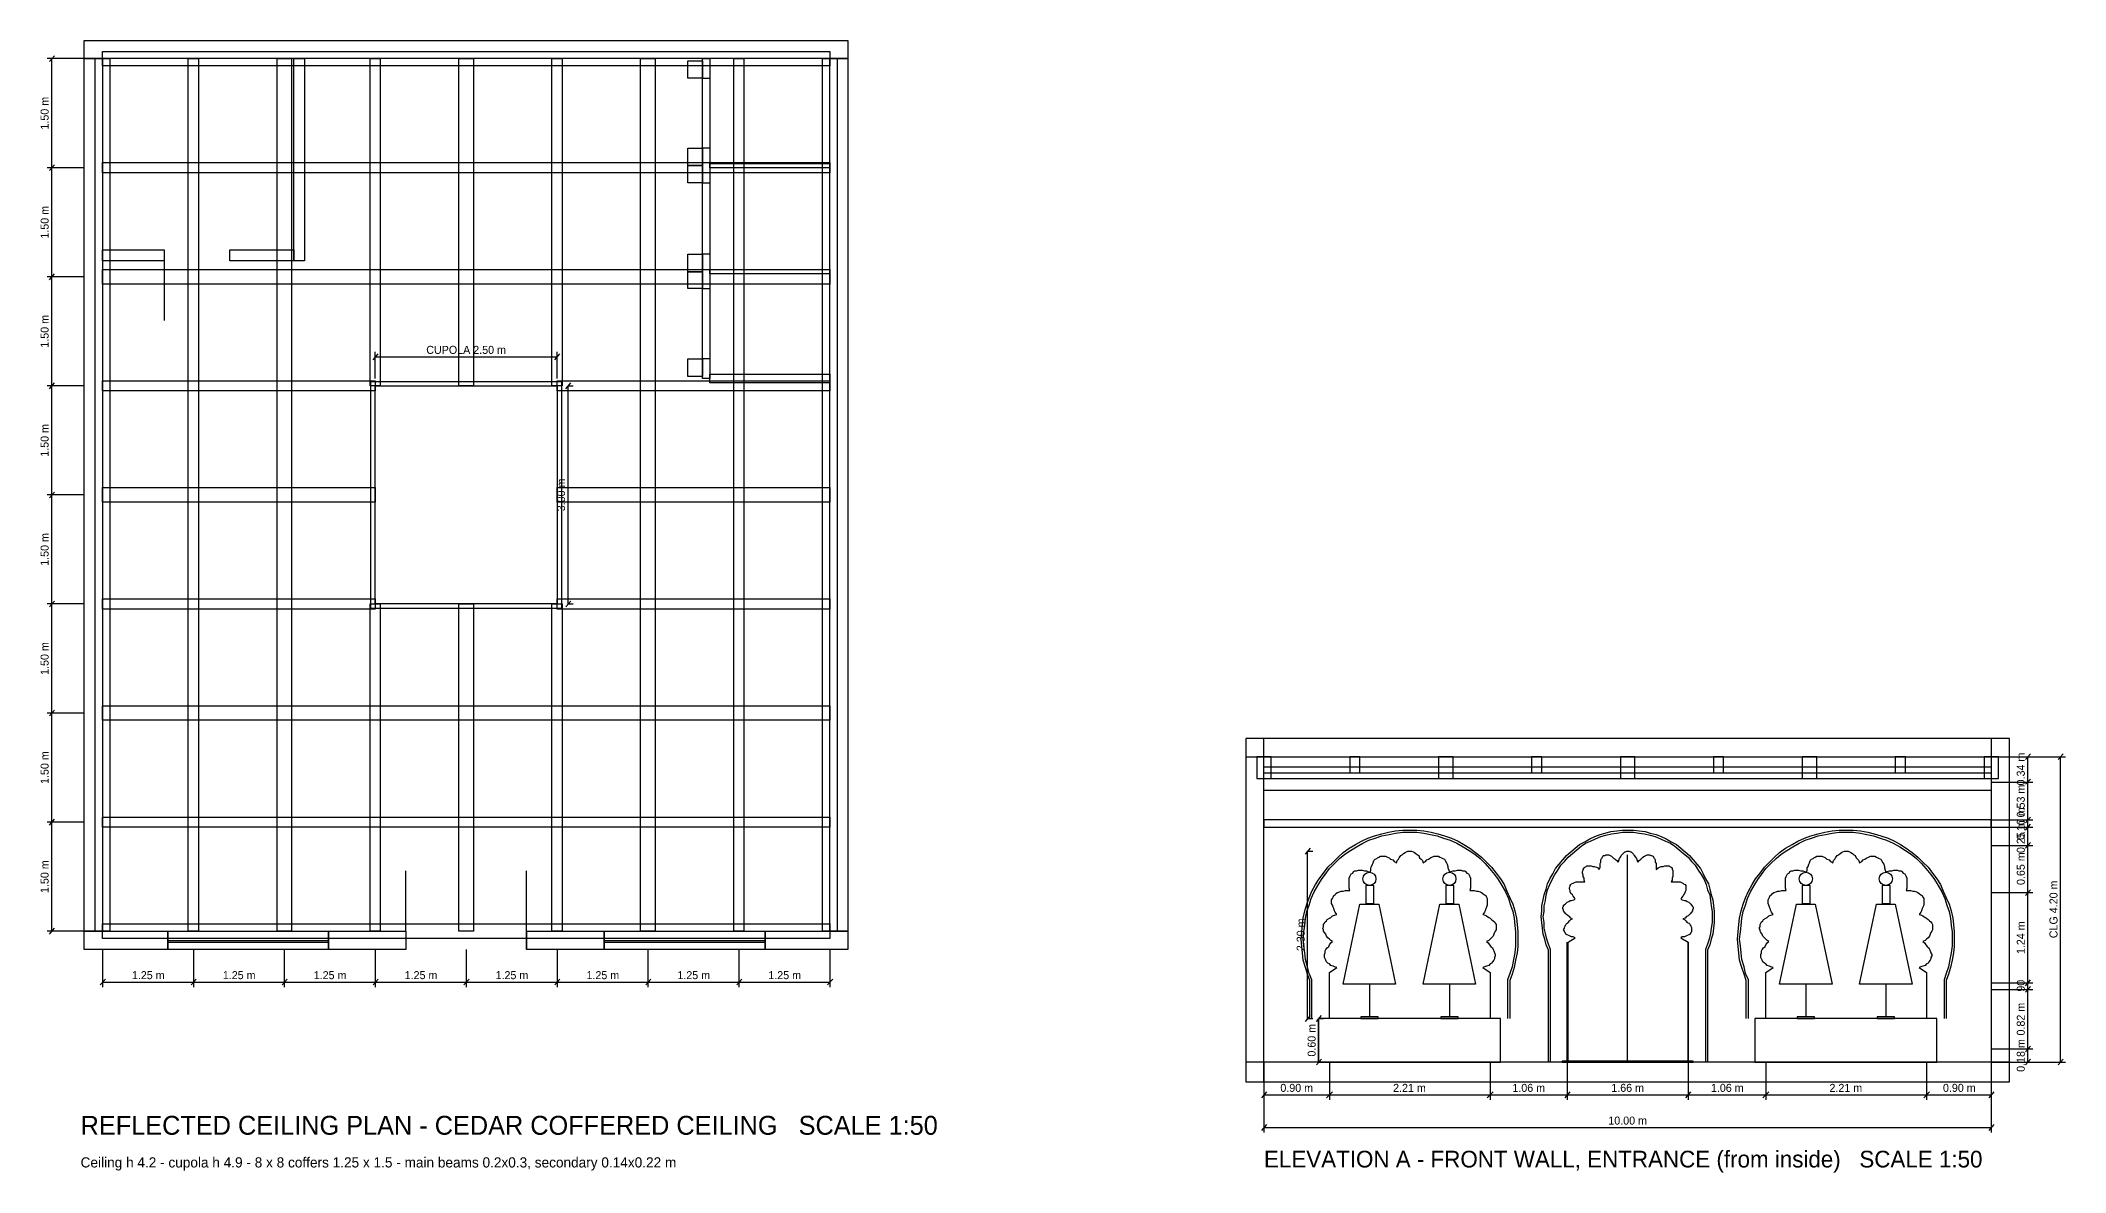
# Model space of a CAD drawing. Header units: metres. Extents: x 1 to 105, y 0 to 17.
# Drawn here: x 18.04 to 45.88, y -0.07 to 15.5 of the extents above; entities that cross this region are included whole.
import ezdxf
from ezdxf.enums import TextEntityAlignment as Align

# ---------------------------------------------------------------- set-up
doc = ezdxf.new("R2010")
doc.units = ezdxf.units.M
for name, color, linetype in [('A-DIM', 3, 'CONTINUOUS'), ('A-GLAZ', 4, 'CONTINUOUS'), ('A-TITLE', 7, 'CONTINUOUS'), ('A-WALL', 7, 'CONTINUOUS'), ('A-WALL-CUT', 7, 'CONTINUOUS'), ('I-CEIL', 30, 'CONTINUOUS'), ('I-FURN', 7, 'CONTINUOUS'), ('I-JOIN', 7, 'CONTINUOUS')]:
    doc.layers.add(name, color=color, linetype=linetype)

msp = doc.modelspace()

# ---------------------------------------------------------------- linework, layer by layer
at = {"layer": 'A-DIM'}
for p, q in [((18.64, 15.25), (18.13, 15.25)), ((18.16, 15.21), (18.23, 15.29)), ((18.19, 15.25), (18.19, 13.75)), ((18.64, 13.75), (18.13, 13.75)), ((18.64, 13.75), (18.13, 13.75)), ((18.16, 13.71), (18.23, 13.79)), ((18.16, 13.71), (18.23, 13.79)), ((18.19, 13.75), (18.19, 12.25)), ((18.16, 12.21), (18.23, 12.29)), ((18.16, 12.21), (18.23, 12.29)), ((18.64, 12.25), (18.13, 12.25)), ((18.64, 12.25), (18.13, 12.25)), ((18.19, 12.25), (18.19, 10.75)), ((22.61, 11.11), (22.68, 11.19)), ((22.64, 10.85), (22.64, 11.22)), ((22.64, 11.15), (25.14, 11.15)), ((25.11, 11.11), (25.18, 11.19)), ((25.14, 10.85), (25.14, 11.22)), ((18.64, 10.75), (18.13, 10.75)), ((18.64, 10.75), (18.13, 10.75)), ((18.16, 10.71), (18.23, 10.79)), ((18.16, 10.71), (18.23, 10.79)), ((18.19, 10.75), (18.19, 9.25)), ((25.26, 10.71), (25.33, 10.79)), ((25.29, 10.75), (25.36, 10.75)), ((25.29, 10.75), (25.29, 7.75)), ((18.64, 9.25), (18.13, 9.25)), ((18.64, 9.25), (18.13, 9.25)), ((18.16, 9.21), (18.23, 9.29)), ((18.16, 9.21), (18.23, 9.29)), ((18.19, 9.25), (18.19, 7.75)), ((18.64, 7.75), (18.13, 7.75)), ((18.64, 7.75), (18.13, 7.75)), ((18.16, 7.71), (18.23, 7.79)), ((18.16, 7.71), (18.23, 7.79)), ((18.19, 7.75), (18.19, 6.25)), ((25.26, 7.71), (25.33, 7.79)), ((25.29, 7.75), (25.36, 7.75)), ((18.64, 6.25), (18.13, 6.25)), ((18.64, 6.25), (18.13, 6.25)), ((18.16, 6.21), (18.23, 6.29)), ((18.16, 6.21), (18.23, 6.29)), ((18.19, 6.25), (18.19, 4.75)), ((44.86, 5.65), (45.43, 5.65)), ((44.86, 5.65), (45.88, 5.65)), ((45.33, 5.61), (45.4, 5.69)), ((45.36, 5.3), (45.36, 5.65)), ((45.78, 5.61), (45.85, 5.69)), ((45.81, 1.45), (45.81, 5.65)), ((44.86, 5.3), (45.43, 5.3)), ((44.86, 5.3), (45.43, 5.3)), ((45.33, 5.27), (45.4, 5.34)), ((45.33, 5.27), (45.4, 5.34)), ((45.36, 4.78), (45.36, 5.3)), ((18.64, 4.75), (18.13, 4.75)), ((18.64, 4.75), (18.13, 4.75)), ((18.16, 4.71), (18.23, 4.79)), ((18.16, 4.71), (18.23, 4.79)), ((18.19, 4.75), (18.19, 3.25)), ((44.86, 4.78), (45.43, 4.78)), ((44.86, 4.78), (45.43, 4.78)), ((45.33, 4.74), (45.4, 4.82)), ((45.33, 4.74), (45.4, 4.82)), ((45.36, 4.68), (45.36, 4.78)), ((44.86, 4.68), (45.43, 4.68)), ((44.86, 4.68), (45.43, 4.68)), ((45.33, 4.64), (45.4, 4.72)), ((45.33, 4.64), (45.4, 4.72)), ((45.33, 4.39), (45.4, 4.47)), ((45.33, 4.39), (45.4, 4.47)), ((45.36, 4.43), (45.36, 4.68)), ((35.43, 4.31), (35.5, 4.39)), ((35.46, 4.35), (35.53, 4.35)), ((35.46, 2.05), (35.46, 4.35)), ((44.86, 4.43), (45.43, 4.43)), ((44.86, 4.43), (45.43, 4.43)), ((45.36, 3.78), (45.36, 4.43)), ((44.86, 3.78), (45.43, 3.78)), ((44.86, 3.78), (45.43, 3.78)), ((45.33, 3.74), (45.4, 3.82)), ((45.33, 3.74), (45.4, 3.82)), ((45.36, 2.54), (45.36, 3.78)), ((18.64, 3.25), (18.13, 3.25)), ((18.16, 3.21), (18.23, 3.29)), ((18.89, 3), (18.89, 2.48)), ((20.14, 3), (20.14, 2.48)), ((20.14, 3), (20.14, 2.48)), ((21.39, 3), (21.39, 2.48)), ((21.39, 3), (21.39, 2.48)), ((22.64, 3), (22.64, 2.48)), ((22.64, 3), (22.64, 2.48)), ((23.89, 3), (23.89, 2.48)), ((23.89, 3), (23.89, 2.48)), ((25.14, 3), (25.14, 2.48)), ((25.14, 3), (25.14, 2.48)), ((26.39, 3), (26.39, 2.48)), ((26.39, 3), (26.39, 2.48)), ((27.64, 3), (27.64, 2.48)), ((27.64, 3), (27.64, 2.48)), ((28.89, 3), (28.89, 2.48)), ((18.86, 2.51), (18.93, 2.59)), ((18.89, 2.55), (20.14, 2.55)), ((20.11, 2.51), (20.18, 2.59)), ((20.11, 2.51), (20.18, 2.59)), ((20.14, 2.55), (21.39, 2.55)), ((21.36, 2.51), (21.43, 2.59)), ((21.36, 2.51), (21.43, 2.59)), ((21.39, 2.55), (22.64, 2.55)), ((22.61, 2.51), (22.68, 2.59)), ((22.61, 2.51), (22.68, 2.59)), ((22.64, 2.55), (23.89, 2.55)), ((23.86, 2.51), (23.93, 2.59)), ((23.86, 2.51), (23.93, 2.59)), ((23.89, 2.55), (25.14, 2.55)), ((25.11, 2.51), (25.18, 2.59)), ((25.11, 2.51), (25.18, 2.59)), ((25.14, 2.55), (26.39, 2.55)), ((26.36, 2.51), (26.43, 2.59)), ((26.36, 2.51), (26.43, 2.59)), ((26.39, 2.55), (27.64, 2.55)), ((27.61, 2.51), (27.68, 2.59)), ((27.61, 2.51), (27.68, 2.59)), ((27.64, 2.55), (28.89, 2.55)), ((28.86, 2.51), (28.93, 2.59)), ((44.86, 2.54), (45.43, 2.54)), ((44.86, 2.54), (45.43, 2.54)), ((45.33, 2.5), (45.4, 2.58)), ((45.33, 2.5), (45.4, 2.58)), ((45.36, 2.45), (45.36, 2.54)), ((44.86, 2.45), (45.43, 2.45)), ((44.86, 2.45), (45.43, 2.45)), ((45.33, 2.41), (45.4, 2.49)), ((45.33, 2.41), (45.4, 2.49)), ((45.36, 1.63), (45.36, 2.45)), ((35.43, 2.01), (35.5, 2.09)), ((35.46, 2.05), (35.53, 2.05)), ((35.58, 2.01), (35.65, 2.09)), ((35.61, 2.05), (35.68, 2.05)), ((35.61, 1.45), (35.61, 2.05)), ((34.86, 1.45), (34.86, 0.48)), ((34.86, 1.45), (34.86, 0.93)), ((35.58, 1.41), (35.65, 1.49)), ((35.61, 1.45), (35.68, 1.45)), ((35.76, 1.45), (35.76, 0.93)), ((35.76, 1.45), (35.76, 0.93)), ((37.97, 1.45), (37.97, 0.93)), ((37.97, 1.45), (37.97, 0.93)), ((39.03, 1.45), (39.03, 0.93)), ((39.03, 1.45), (39.03, 0.93)), ((40.69, 1.45), (40.69, 0.93)), ((40.69, 1.45), (40.69, 0.93)), ((41.76, 1.45), (41.76, 0.93)), ((41.76, 1.45), (41.76, 0.93)), ((43.97, 1.45), (43.97, 0.93)), ((43.97, 1.45), (43.97, 0.93)), ((44.86, 1.63), (45.43, 1.63)), ((44.86, 1.63), (45.43, 1.63)), ((44.86, 1.45), (44.86, 0.48)), ((44.86, 1.45), (44.86, 0.93)), ((44.86, 1.45), (45.43, 1.45)), ((44.86, 1.45), (45.88, 1.45)), ((45.33, 1.59), (45.4, 1.67)), ((45.33, 1.59), (45.4, 1.67)), ((45.33, 1.41), (45.4, 1.49)), ((45.36, 1.45), (45.36, 1.63)), ((45.78, 1.41), (45.85, 1.49)), ((34.83, 0.96), (34.9, 1.04)), ((34.86, 1), (35.76, 1)), ((35.72, 0.96), (35.8, 1.04)), ((35.72, 0.96), (35.8, 1.04)), ((35.76, 1), (37.97, 1)), ((37.93, 0.96), (38.01, 1.04)), ((37.93, 0.96), (38.01, 1.04)), ((37.97, 1), (39.03, 1)), ((39, 0.96), (39.07, 1.04)), ((39, 0.96), (39.07, 1.04)), ((39.03, 1), (40.69, 1)), ((40.66, 0.96), (40.73, 1.04)), ((40.66, 0.96), (40.73, 1.04)), ((40.69, 1), (41.76, 1)), ((41.72, 0.96), (41.8, 1.04)), ((41.72, 0.96), (41.8, 1.04)), ((41.76, 1), (43.97, 1)), ((43.93, 0.96), (44.01, 1.04)), ((43.93, 0.96), (44.01, 1.04)), ((43.97, 1), (44.86, 1)), ((44.83, 0.96), (44.9, 1.04)), ((34.83, 0.51), (34.9, 0.59)), ((44.83, 0.51), (44.9, 0.59)), ((34.86, 0.55), (44.86, 0.55))]:
    msp.add_line(p, q, dxfattribs=at)
at = {"layer": 'A-GLAZ'}
for p, q in [((39.86, 1.45), (39.86, 4.3)), ((23.06, 3.25), (23.06, 4.08)), ((24.72, 3.25), (24.72, 4.08)), ((19.79, 3.12), (22, 3.12)), ((19.79, 3.1), (22, 3.1)), ((25.79, 3.12), (28, 3.12)), ((25.79, 3.1), (28, 3.1)), ((39.03, 1.45), (39.03, 3.1)), ((40.69, 1.45), (40.69, 3.1))]:
    msp.add_line(p, q, dxfattribs=at)
at = {"layer": 'A-WALL'}
for p, q in [((19.74, 12.55), (19.74, 11.65)), ((23.06, 3.25), (23.06, 3)), ((24.72, 3.25), (24.72, 3))]:
    msp.add_line(p, q, dxfattribs=at)
for points in [[(27.14, 14.98), (27.24, 14.98), (27.24, 14.02), (27.14, 14.02)], [(27.14, 13.54), (27.24, 13.54), (27.24, 12.56), (27.14, 12.56)], [(27.14, 12.09), (27.24, 12.09), (27.24, 11.12), (27.14, 11.12)], [(19.79, 3.25), (22, 3.25), (22, 3), (19.79, 3)], [(25.79, 3.25), (28, 3.25), (28, 3), (25.79, 3)]]:
    msp.add_lwpolyline(points, close=True, dxfattribs=at)
at = {"layer": 'A-WALL-CUT'}
for points in [[(18.64, 15.5), (29.14, 15.5), (29.14, 15.25), (18.64, 15.25)], [(18.64, 15.25), (18.89, 15.25), (18.89, 3.25), (18.64, 3.25)], [(21.52, 15.25), (21.67, 15.25), (21.67, 12.47), (21.52, 12.47)], [(27.14, 15.25), (27.24, 15.25), (27.24, 10.85), (27.14, 10.85)], [(28.89, 15.25), (29.14, 15.25), (29.14, 3.25), (28.89, 3.25)], [(18.89, 12.62), (19.74, 12.62), (19.74, 12.47), (18.89, 12.47)], [(20.64, 12.62), (21.52, 12.62), (21.52, 12.47), (20.64, 12.47)], [(27.24, 10.91), (28.89, 10.91), (28.89, 10.79), (27.24, 10.79)], [(34.61, 5.65), (45.11, 5.65), (45.11, 5.9), (34.61, 5.9)], [(34.61, 1.18), (34.86, 1.18), (34.86, 5.9), (34.61, 5.9)], [(44.86, 1.18), (45.11, 1.18), (45.11, 5.9), (44.86, 5.9)], [(18.64, 3.25), (19.79, 3.25), (19.79, 3), (18.64, 3)], [(22, 3.25), (23.06, 3.25), (23.06, 3), (22, 3)], [(24.72, 3.25), (25.79, 3.25), (25.79, 3), (24.72, 3)], [(28, 3.25), (29.14, 3.25), (29.14, 3), (28, 3)], [(34.61, 1.18), (45.11, 1.18), (45.11, 1.45), (34.61, 1.45)]]:
    msp.add_lwpolyline(points, close=True, dxfattribs=at)
at = {"layer": 'I-CEIL'}
for p, q in [((34.86, 5.43), (44.86, 5.43)), ((34.86, 5.35), (44.86, 5.35))]:
    msp.add_line(p, q, dxfattribs=at)
for points in [[(18.89, 15.35), (28.89, 15.35), (28.89, 15.15), (18.89, 15.15)], [(18.79, 15.25), (18.99, 15.25), (18.99, 3.25), (18.79, 3.25)], [(20.07, 15.25), (20.21, 15.25), (20.21, 3.25), (20.07, 3.25)], [(21.29, 15.25), (21.49, 15.25), (21.49, 3.25), (21.29, 3.25)], [(22.57, 15.25), (22.71, 15.25), (22.71, 10.75), (22.57, 10.75)], [(23.79, 15.25), (23.99, 15.25), (23.99, 10.75), (23.79, 10.75)], [(25.07, 15.25), (25.21, 15.25), (25.21, 10.75), (25.07, 10.75)], [(26.29, 15.25), (26.49, 15.25), (26.49, 3.25), (26.29, 3.25)], [(27.57, 15.25), (27.71, 15.25), (27.71, 3.25), (27.57, 3.25)], [(28.79, 15.25), (28.99, 15.25), (28.99, 3.25), (28.79, 3.25)], [(18.89, 13.82), (28.89, 13.82), (28.89, 13.68), (18.89, 13.68)], [(18.89, 12.35), (28.89, 12.35), (28.89, 12.15), (18.89, 12.15)], [(18.89, 10.82), (22.64, 10.82), (22.64, 10.68), (18.89, 10.68)], [(22.58, 10.81), (25.2, 10.81), (25.2, 7.69), (22.58, 7.69)], [(22.64, 10.75), (25.14, 10.75), (25.14, 7.75), (22.64, 7.75)], [(25.14, 10.82), (28.89, 10.82), (28.89, 10.68), (25.14, 10.68)], [(18.89, 9.35), (22.64, 9.35), (22.64, 9.15), (18.89, 9.15)], [(25.14, 9.35), (28.89, 9.35), (28.89, 9.15), (25.14, 9.15)], [(18.89, 7.82), (22.64, 7.82), (22.64, 7.68), (18.89, 7.68)], [(25.14, 7.82), (28.89, 7.82), (28.89, 7.68), (25.14, 7.68)], [(22.57, 7.75), (22.71, 7.75), (22.71, 3.25), (22.57, 3.25)], [(23.79, 7.75), (23.99, 7.75), (23.99, 3.25), (23.79, 3.25)], [(25.07, 7.75), (25.21, 7.75), (25.21, 3.25), (25.07, 3.25)], [(18.89, 6.35), (28.89, 6.35), (28.89, 6.15), (18.89, 6.15)], [(34.76, 5.35), (34.96, 5.35), (34.96, 5.65), (34.76, 5.65)], [(36.04, 5.43), (36.18, 5.43), (36.18, 5.65), (36.04, 5.65)], [(37.26, 5.35), (37.46, 5.35), (37.46, 5.65), (37.26, 5.65)], [(38.54, 5.43), (38.68, 5.43), (38.68, 5.65), (38.54, 5.65)], [(39.76, 5.35), (39.96, 5.35), (39.96, 5.65), (39.76, 5.65)], [(41.04, 5.43), (41.18, 5.43), (41.18, 5.65), (41.04, 5.65)], [(42.26, 5.35), (42.46, 5.35), (42.46, 5.65), (42.26, 5.65)], [(43.54, 5.43), (43.68, 5.43), (43.68, 5.65), (43.54, 5.65)], [(44.76, 5.35), (44.96, 5.35), (44.96, 5.65), (44.76, 5.65)], [(18.89, 4.82), (28.89, 4.82), (28.89, 4.68), (18.89, 4.68)], [(18.89, 3.35), (28.89, 3.35), (28.89, 3.15), (18.89, 3.15)]]:
    msp.add_lwpolyline(points, close=True, dxfattribs=at)
at = {"layer": 'I-FURN'}
for p, q in [((36.31, 2.52), (36.31, 2.07)), ((37.41, 2.52), (37.41, 2.07)), ((42.31, 2.52), (42.31, 2.07)), ((43.41, 2.52), (43.41, 2.07))]:
    msp.add_line(p, q, dxfattribs=at)
for points in [[(36.18, 3.62), (36.44, 3.62), (36.67, 2.52), (35.95, 2.52)], [(36.26, 3.63), (36.37, 3.63), (36.37, 3.88), (36.26, 3.88)], [(37.28, 3.62), (37.54, 3.62), (37.77, 2.52), (37.05, 2.52)], [(37.36, 3.63), (37.47, 3.63), (37.47, 3.88), (37.36, 3.88)], [(42.18, 3.62), (42.44, 3.62), (42.67, 2.52), (41.95, 2.52)], [(42.26, 3.63), (42.37, 3.63), (42.37, 3.88), (42.26, 3.88)], [(43.28, 3.62), (43.54, 3.62), (43.77, 2.52), (43.05, 2.52)], [(43.36, 3.63), (43.47, 3.63), (43.47, 3.88), (43.36, 3.88)], [(36.19, 2.05), (36.43, 2.05), (36.43, 2.07), (36.19, 2.07)], [(37.29, 2.05), (37.53, 2.05), (37.53, 2.07), (37.29, 2.07)], [(42.19, 2.05), (42.43, 2.05), (42.43, 2.07), (42.19, 2.07)], [(43.29, 2.05), (43.53, 2.05), (43.53, 2.07), (43.29, 2.07)]]:
    msp.add_lwpolyline(points, close=True, dxfattribs=at)
for centre in [(36.31, 3.97), (37.41, 3.97), (42.31, 3.97), (43.41, 3.97)]:
    msp.add_circle(centre, 0.09, dxfattribs=at)
at = {"layer": 'I-JOIN'}
for p, q in [((34.86, 5.51), (44.86, 5.51)), ((34.86, 5.35), (44.86, 5.35)), ((34.86, 5.19), (44.86, 5.19))]:
    msp.add_line(p, q, dxfattribs=at)
for points in [[(26.94, 15.22), (27.14, 15.22), (27.14, 14.98), (26.94, 14.98)], [(26.94, 14.02), (27.14, 14.02), (27.14, 13.78), (26.94, 13.78)], [(26.94, 13.78), (27.14, 13.78), (27.14, 13.54), (26.94, 13.54)], [(27.24, 13.81), (28.89, 13.81), (28.89, 13.75), (27.24, 13.75)], [(26.94, 12.56), (27.14, 12.56), (27.14, 12.32), (26.94, 12.32)], [(26.94, 12.32), (27.14, 12.32), (27.14, 12.09), (26.94, 12.09)], [(27.24, 12.35), (28.89, 12.35), (28.89, 12.29), (27.24, 12.29)], [(26.94, 11.12), (27.14, 11.12), (27.14, 10.88), (26.94, 10.88)], [(34.86, 4.68), (44.86, 4.68), (44.86, 4.78), (34.86, 4.78)], [(35.61, 1.45), (38.11, 1.45), (38.11, 2.05), (35.61, 2.05)], [(41.61, 1.45), (44.11, 1.45), (44.11, 2.05), (41.61, 2.05)], [(38.96, 1.45), (40.76, 1.45), (40.76, 1.46), (38.96, 1.46)]]:
    msp.add_lwpolyline(points, close=True, dxfattribs=at)
for points in [[(35.49, 2.05), (35.49, 2.57), (35.46, 2.66), (35.43, 2.75), (35.4, 2.85), (35.39, 2.95), (35.38, 3.04), (35.37, 3.14), (35.38, 3.24), (35.39, 3.34), (35.4, 3.43), (35.42, 3.53), (35.45, 3.62), (35.48, 3.71), (35.52, 3.8), (35.57, 3.89), (35.62, 3.97), (35.68, 4.05), (35.74, 4.13), (35.81, 4.2), (35.88, 4.27), (35.95, 4.33), (36.03, 4.39), (36.12, 4.44), (36.2, 4.49), (36.29, 4.53), (36.38, 4.56), (36.48, 4.59), (36.57, 4.61), (36.67, 4.63), (36.77, 4.64), (36.86, 4.64), (36.96, 4.64), (37.06, 4.63), (37.16, 4.61), (37.25, 4.59), (37.34, 4.56), (37.44, 4.53), (37.53, 4.49), (37.61, 4.44), (37.69, 4.39), (37.77, 4.33), (37.85, 4.27), (37.92, 4.2), (37.99, 4.13), (38.05, 4.05), (38.11, 3.97), (38.16, 3.89), (38.2, 3.8), (38.24, 3.71), (38.28, 3.62), (38.31, 3.53), (38.33, 3.43), (38.34, 3.34), (38.35, 3.24), (38.35, 3.14), (38.35, 3.04), (38.34, 2.95), (38.32, 2.85), (38.3, 2.75), (38.27, 2.66), (38.24, 2.57), (38.24, 2.05)], [(35.52, 2.05), (35.52, 2.58), (35.48, 2.67), (35.46, 2.76), (35.43, 2.86), (35.42, 2.95), (35.41, 3.05), (35.4, 3.14), (35.41, 3.24), (35.42, 3.33), (35.43, 3.43), (35.45, 3.52), (35.48, 3.61), (35.51, 3.7), (35.55, 3.79), (35.6, 3.88), (35.65, 3.96), (35.7, 4.03), (35.76, 4.11), (35.83, 4.18), (35.9, 4.25), (35.97, 4.31), (36.05, 4.36), (36.13, 4.41), (36.22, 4.46), (36.3, 4.5), (36.39, 4.53), (36.48, 4.56), (36.58, 4.58), (36.67, 4.6), (36.77, 4.61), (36.86, 4.61), (36.96, 4.61), (37.06, 4.6), (37.15, 4.58), (37.24, 4.56), (37.33, 4.53), (37.42, 4.5), (37.51, 4.46), (37.6, 4.41), (37.68, 4.36), (37.76, 4.31), (37.83, 4.25), (37.9, 4.18), (37.96, 4.11), (38.03, 4.03), (38.08, 3.96), (38.13, 3.88), (38.18, 3.79), (38.22, 3.7), (38.25, 3.61), (38.28, 3.52), (38.3, 3.43), (38.31, 3.33), (38.32, 3.24), (38.32, 3.14), (38.32, 3.05), (38.31, 2.95), (38.29, 2.86), (38.27, 2.76), (38.24, 2.67), (38.21, 2.58), (38.21, 2.05)], [(38.77, 1.45), (38.77, 2.99), (38.74, 3.06), (38.72, 3.14), (38.7, 3.21), (38.69, 3.29), (38.68, 3.37), (38.67, 3.45), (38.68, 3.52), (38.68, 3.6), (38.7, 3.68), (38.71, 3.75), (38.74, 3.83), (38.76, 3.9), (38.79, 3.97), (38.83, 4.04), (38.87, 4.11), (38.92, 4.17), (38.97, 4.23), (39.02, 4.29), (39.08, 4.34), (39.14, 4.39), (39.2, 4.44), (39.27, 4.48), (39.34, 4.52), (39.41, 4.55), (39.48, 4.58), (39.55, 4.6), (39.63, 4.62), (39.71, 4.63), (39.79, 4.64), (39.86, 4.64), (39.94, 4.64), (40.02, 4.63), (40.1, 4.62), (40.17, 4.6), (40.25, 4.58), (40.32, 4.55), (40.39, 4.52), (40.46, 4.48), (40.53, 4.44), (40.59, 4.39), (40.65, 4.34), (40.71, 4.29), (40.76, 4.23), (40.81, 4.17), (40.86, 4.11), (40.9, 4.04), (40.93, 3.97), (40.97, 3.9), (40.99, 3.83), (41.01, 3.75), (41.03, 3.68), (41.04, 3.6), (41.05, 3.52), (41.05, 3.45), (41.05, 3.37), (41.04, 3.29), (41.03, 3.21), (41.01, 3.14), (40.99, 3.06), (40.96, 2.99), (40.96, 1.45)], [(38.8, 1.45), (38.8, 3), (38.77, 3.07), (38.75, 3.14), (38.73, 3.22), (38.71, 3.29), (38.71, 3.37), (38.7, 3.45), (38.71, 3.52), (38.71, 3.6), (38.73, 3.67), (38.74, 3.75), (38.76, 3.82), (38.79, 3.89), (38.82, 3.96), (38.86, 4.03), (38.9, 4.09), (38.94, 4.16), (38.99, 4.21), (39.04, 4.27), (39.1, 4.32), (39.16, 4.37), (39.22, 4.42), (39.28, 4.46), (39.35, 4.49), (39.42, 4.52), (39.49, 4.55), (39.56, 4.57), (39.64, 4.59), (39.71, 4.6), (39.79, 4.61), (39.86, 4.61), (39.94, 4.61), (40.02, 4.6), (40.09, 4.59), (40.17, 4.57), (40.24, 4.55), (40.31, 4.52), (40.38, 4.49), (40.45, 4.46), (40.51, 4.42), (40.57, 4.37), (40.63, 4.32), (40.69, 4.27), (40.74, 4.21), (40.79, 4.16), (40.83, 4.09), (40.87, 4.03), (40.91, 3.96), (40.94, 3.89), (40.96, 3.82), (40.99, 3.75), (41, 3.67), (41.01, 3.6), (41.02, 3.52), (41.02, 3.45), (41.02, 3.37), (41.01, 3.29), (41, 3.22), (40.98, 3.14), (40.96, 3.07), (40.93, 3), (40.93, 1.45)], [(41.49, 2.05), (41.49, 2.57), (41.46, 2.66), (41.43, 2.75), (41.4, 2.85), (41.39, 2.95), (41.38, 3.04), (41.37, 3.14), (41.38, 3.24), (41.39, 3.34), (41.4, 3.43), (41.42, 3.53), (41.45, 3.62), (41.48, 3.71), (41.52, 3.8), (41.57, 3.89), (41.62, 3.97), (41.68, 4.05), (41.74, 4.13), (41.81, 4.2), (41.88, 4.27), (41.95, 4.33), (42.03, 4.39), (42.12, 4.44), (42.2, 4.49), (42.29, 4.53), (42.38, 4.56), (42.48, 4.59), (42.57, 4.61), (42.67, 4.63), (42.77, 4.64), (42.86, 4.64), (42.96, 4.64), (43.06, 4.63), (43.16, 4.61), (43.25, 4.59), (43.34, 4.56), (43.44, 4.53), (43.53, 4.49), (43.61, 4.44), (43.69, 4.39), (43.77, 4.33), (43.85, 4.27), (43.92, 4.2), (43.99, 4.13), (44.05, 4.05), (44.11, 3.97), (44.16, 3.89), (44.2, 3.8), (44.24, 3.71), (44.28, 3.62), (44.31, 3.53), (44.33, 3.43), (44.34, 3.34), (44.35, 3.24), (44.35, 3.14), (44.35, 3.04), (44.34, 2.95), (44.32, 2.85), (44.3, 2.75), (44.27, 2.66), (44.24, 2.57), (44.24, 2.05)], [(41.52, 2.05), (41.52, 2.58), (41.48, 2.67), (41.46, 2.76), (41.43, 2.86), (41.42, 2.95), (41.41, 3.05), (41.4, 3.14), (41.41, 3.24), (41.42, 3.33), (41.43, 3.43), (41.45, 3.52), (41.48, 3.61), (41.51, 3.7), (41.55, 3.79), (41.6, 3.88), (41.65, 3.96), (41.7, 4.03), (41.76, 4.11), (41.83, 4.18), (41.9, 4.25), (41.97, 4.31), (42.05, 4.36), (42.13, 4.41), (42.22, 4.46), (42.3, 4.5), (42.39, 4.53), (42.48, 4.56), (42.58, 4.58), (42.67, 4.6), (42.77, 4.61), (42.86, 4.61), (42.96, 4.61), (43.06, 4.6), (43.15, 4.58), (43.24, 4.56), (43.33, 4.53), (43.42, 4.5), (43.51, 4.46), (43.6, 4.41), (43.68, 4.36), (43.76, 4.31), (43.83, 4.25), (43.9, 4.18), (43.96, 4.11), (44.03, 4.03), (44.08, 3.96), (44.13, 3.88), (44.18, 3.79), (44.22, 3.7), (44.25, 3.61), (44.28, 3.52), (44.3, 3.43), (44.31, 3.33), (44.32, 3.24), (44.32, 3.14), (44.32, 3.05), (44.31, 2.95), (44.29, 2.86), (44.27, 2.76), (44.24, 2.67), (44.21, 2.58), (44.21, 2.05)], [(35.76, 2.05), (35.76, 2.68), (35.86, 2.75), (35.83, 2.76), (35.81, 2.77), (35.78, 2.78), (35.76, 2.8), (35.74, 2.81), (35.72, 2.83), (35.71, 2.85), (35.7, 2.87), (35.69, 2.89), (35.69, 2.91), (35.69, 2.93), (35.7, 2.95), (35.7, 2.98), (35.71, 3), (35.73, 3.02), (35.75, 3.04), (35.76, 3.06), (35.78, 3.09), (35.8, 3.11), (35.78, 3.12), (35.76, 3.14), (35.74, 3.16), (35.72, 3.18), (35.71, 3.21), (35.69, 3.23), (35.68, 3.25), (35.68, 3.27), (35.67, 3.29), (35.68, 3.31), (35.68, 3.34), (35.69, 3.36), (35.7, 3.38), (35.72, 3.39), (35.73, 3.41), (35.76, 3.43), (35.78, 3.44), (35.8, 3.46), (35.83, 3.47), (35.86, 3.48), (35.84, 3.51), (35.83, 3.53), (35.82, 3.56), (35.81, 3.58), (35.8, 3.61), (35.79, 3.63), (35.79, 3.66), (35.79, 3.68), (35.8, 3.7), (35.81, 3.72), (35.82, 3.74), (35.84, 3.75), (35.85, 3.77), (35.87, 3.78), (35.9, 3.79), (35.92, 3.8), (35.95, 3.8), (35.98, 3.81), (36.01, 3.81), (36.04, 3.81), (36.03, 3.84), (36.03, 3.87), (36.03, 3.9), (36.03, 3.93), (36.03, 3.95), (36.03, 3.98), (36.04, 4), (36.05, 4.02), (36.06, 4.04), (36.08, 4.05), (36.09, 4.07), (36.11, 4.08), (36.13, 4.08), (36.16, 4.09), (36.18, 4.09), (36.21, 4.09), (36.24, 4.08), (36.27, 4.08), (36.29, 4.07), (36.32, 4.06), (36.33, 4.09), (36.33, 4.12), (36.34, 4.14), (36.35, 4.17), (36.36, 4.19), (36.37, 4.22), (36.39, 4.24), (36.41, 4.25), (36.42, 4.26), (36.44, 4.27), (36.46, 4.28), (36.49, 4.28), (36.51, 4.28), (36.53, 4.28), (36.56, 4.27), (36.58, 4.26), (36.6, 4.24), (36.63, 4.23), (36.65, 4.21), (36.68, 4.19), (36.69, 4.22), (36.71, 4.24), (36.72, 4.26), (36.74, 4.29), (36.76, 4.3), (36.78, 4.32), (36.8, 4.33), (36.82, 4.34), (36.84, 4.35), (36.86, 4.35), (36.89, 4.35), (36.91, 4.34), (36.93, 4.33), (36.95, 4.32), (36.97, 4.3), (36.99, 4.29), (37, 4.26), (37.02, 4.24), (37.04, 4.22), (37.05, 4.19), (37.08, 4.21), (37.1, 4.23), (37.12, 4.24), (37.15, 4.26), (37.17, 4.27), (37.2, 4.28), (37.22, 4.28), (37.24, 4.28), (37.26, 4.28), (37.28, 4.27), (37.3, 4.26), (37.32, 4.25), (37.34, 4.24), (37.35, 4.22), (37.37, 4.19), (37.38, 4.17), (37.39, 4.14), (37.39, 4.12), (37.4, 4.09), (37.41, 4.06), (37.43, 4.07), (37.46, 4.08), (37.49, 4.08), (37.52, 4.09), (37.54, 4.09), (37.57, 4.09), (37.59, 4.08), (37.62, 4.08), (37.63, 4.07), (37.65, 4.05), (37.67, 4.04), (37.68, 4.02), (37.69, 4), (37.7, 3.98), (37.7, 3.95), (37.7, 3.93), (37.7, 3.9), (37.7, 3.87), (37.7, 3.84), (37.69, 3.81), (37.72, 3.81), (37.75, 3.81), (37.78, 3.8), (37.8, 3.8), (37.83, 3.79), (37.85, 3.78), (37.87, 3.77), (37.89, 3.75), (37.91, 3.74), (37.92, 3.72), (37.93, 3.7), (37.93, 3.68), (37.93, 3.66), (37.93, 3.63), (37.93, 3.61), (37.92, 3.58), (37.91, 3.56), (37.9, 3.53), (37.89, 3.51), (37.87, 3.48), (37.9, 3.47), (37.92, 3.46), (37.95, 3.44), (37.97, 3.43), (37.99, 3.41), (38.01, 3.39), (38.03, 3.38), (38.04, 3.36), (38.05, 3.34), (38.05, 3.31), (38.05, 3.29), (38.05, 3.27), (38.04, 3.25), (38.03, 3.23), (38.02, 3.21), (38.01, 3.18), (37.99, 3.16), (37.97, 3.14), (37.95, 3.12), (37.92, 3.11), (37.94, 3.09), (37.96, 3.06), (37.98, 3.04), (38, 3.02), (38.01, 3), (38.02, 2.98), (38.03, 2.95), (38.04, 2.93), (38.04, 2.91), (38.03, 2.89), (38.03, 2.87), (38.02, 2.85), (38, 2.83), (37.99, 2.81), (37.97, 2.8), (37.95, 2.78), (37.92, 2.77), (37.89, 2.76), (37.87, 2.75), (37.97, 2.68), (37.97, 2.05)], [(39.04, 1.45), (39.04, 3.1), (39.14, 3.16), (39.11, 3.17), (39.09, 3.17), (39.07, 3.18), (39.05, 3.19), (39.03, 3.2), (39.01, 3.21), (39, 3.23), (38.99, 3.24), (38.99, 3.25), (38.98, 3.27), (38.99, 3.29), (38.99, 3.3), (39, 3.32), (39.01, 3.34), (39.03, 3.36), (39.04, 3.37), (39.06, 3.39), (39.08, 3.41), (39.1, 3.42), (39.08, 3.43), (39.06, 3.45), (39.04, 3.46), (39.02, 3.48), (39.01, 3.49), (38.99, 3.51), (38.98, 3.53), (38.98, 3.54), (38.97, 3.56), (38.97, 3.58), (38.98, 3.59), (38.98, 3.61), (39, 3.62), (39.01, 3.63), (39.03, 3.65), (39.05, 3.66), (39.07, 3.67), (39.09, 3.67), (39.12, 3.68), (39.14, 3.69), (39.13, 3.71), (39.11, 3.73), (39.1, 3.75), (39.08, 3.77), (39.07, 3.79), (39.07, 3.81), (39.06, 3.83), (39.06, 3.85), (39.07, 3.87), (39.07, 3.88), (39.08, 3.89), (39.09, 3.9), (39.11, 3.91), (39.13, 3.92), (39.15, 3.93), (39.17, 3.93), (39.19, 3.93), (39.22, 3.93), (39.24, 3.93), (39.27, 3.93), (39.26, 3.95), (39.26, 3.98), (39.25, 4), (39.25, 4.02), (39.24, 4.05), (39.24, 4.07), (39.25, 4.09), (39.25, 4.1), (39.26, 4.12), (39.27, 4.13), (39.29, 4.14), (39.3, 4.15), (39.32, 4.15), (39.34, 4.15), (39.36, 4.15), (39.38, 4.14), (39.4, 4.14), (39.43, 4.13), (39.45, 4.12), (39.47, 4.1), (39.48, 4.13), (39.48, 4.16), (39.48, 4.18), (39.49, 4.2), (39.49, 4.23), (39.5, 4.25), (39.51, 4.26), (39.52, 4.28), (39.53, 4.29), (39.55, 4.29), (39.56, 4.3), (39.58, 4.3), (39.6, 4.3), (39.62, 4.29), (39.64, 4.28), (39.65, 4.27), (39.67, 4.25), (39.69, 4.24), (39.71, 4.22), (39.73, 4.2), (39.74, 4.22), (39.75, 4.25), (39.76, 4.27), (39.77, 4.29), (39.79, 4.31), (39.8, 4.32), (39.82, 4.34), (39.83, 4.34), (39.85, 4.35), (39.86, 4.35), (39.88, 4.35), (39.9, 4.34), (39.91, 4.34), (39.93, 4.32), (39.94, 4.31), (39.95, 4.29), (39.97, 4.27), (39.98, 4.25), (39.99, 4.22), (40, 4.2), (40.02, 4.22), (40.04, 4.24), (40.05, 4.25), (40.07, 4.27), (40.09, 4.28), (40.11, 4.29), (40.13, 4.3), (40.15, 4.3), (40.16, 4.3), (40.18, 4.29), (40.19, 4.29), (40.21, 4.28), (40.22, 4.26), (40.23, 4.25), (40.24, 4.23), (40.24, 4.2), (40.25, 4.18), (40.25, 4.16), (40.25, 4.13), (40.25, 4.1), (40.28, 4.12), (40.3, 4.13), (40.32, 4.14), (40.35, 4.14), (40.37, 4.15), (40.39, 4.15), (40.41, 4.15), (40.43, 4.15), (40.44, 4.14), (40.46, 4.13), (40.47, 4.12), (40.47, 4.1), (40.48, 4.09), (40.48, 4.07), (40.48, 4.05), (40.48, 4.02), (40.48, 4), (40.47, 3.98), (40.47, 3.95), (40.46, 3.93), (40.48, 3.93), (40.51, 3.93), (40.53, 3.93), (40.56, 3.93), (40.58, 3.93), (40.6, 3.92), (40.62, 3.91), (40.63, 3.9), (40.65, 3.89), (40.66, 3.88), (40.66, 3.87), (40.66, 3.85), (40.66, 3.83), (40.66, 3.81), (40.65, 3.79), (40.64, 3.77), (40.63, 3.75), (40.62, 3.73), (40.6, 3.71), (40.59, 3.69), (40.61, 3.68), (40.64, 3.67), (40.66, 3.67), (40.68, 3.66), (40.7, 3.65), (40.72, 3.63), (40.73, 3.62), (40.74, 3.61), (40.75, 3.59), (40.76, 3.58), (40.76, 3.56), (40.75, 3.54), (40.75, 3.53), (40.74, 3.51), (40.72, 3.49), (40.71, 3.48), (40.69, 3.46), (40.67, 3.45), (40.65, 3.43), (40.62, 3.42), (40.64, 3.41), (40.66, 3.39), (40.68, 3.37), (40.7, 3.36), (40.72, 3.34), (40.73, 3.32), (40.74, 3.3), (40.74, 3.29), (40.74, 3.27), (40.74, 3.25), (40.74, 3.24), (40.73, 3.23), (40.72, 3.21), (40.7, 3.2), (40.68, 3.19), (40.66, 3.18), (40.64, 3.17), (40.61, 3.17), (40.59, 3.16), (40.69, 3.1), (40.69, 1.45)], [(41.76, 2.05), (41.76, 2.68), (41.86, 2.75), (41.83, 2.76), (41.81, 2.77), (41.78, 2.78), (41.76, 2.8), (41.74, 2.81), (41.72, 2.83), (41.71, 2.85), (41.7, 2.87), (41.69, 2.89), (41.69, 2.91), (41.69, 2.93), (41.7, 2.95), (41.7, 2.98), (41.71, 3), (41.73, 3.02), (41.75, 3.04), (41.76, 3.06), (41.78, 3.09), (41.8, 3.11), (41.78, 3.12), (41.76, 3.14), (41.74, 3.16), (41.72, 3.18), (41.71, 3.21), (41.69, 3.23), (41.68, 3.25), (41.68, 3.27), (41.67, 3.29), (41.68, 3.31), (41.68, 3.34), (41.69, 3.36), (41.7, 3.38), (41.72, 3.39), (41.73, 3.41), (41.76, 3.43), (41.78, 3.44), (41.8, 3.46), (41.83, 3.47), (41.86, 3.48), (41.84, 3.51), (41.83, 3.53), (41.82, 3.56), (41.81, 3.58), (41.8, 3.61), (41.79, 3.63), (41.79, 3.66), (41.79, 3.68), (41.8, 3.7), (41.81, 3.72), (41.82, 3.74), (41.84, 3.75), (41.85, 3.77), (41.87, 3.78), (41.9, 3.79), (41.92, 3.8), (41.95, 3.8), (41.98, 3.81), (42.01, 3.81), (42.04, 3.81), (42.03, 3.84), (42.03, 3.87), (42.03, 3.9), (42.03, 3.93), (42.03, 3.95), (42.03, 3.98), (42.04, 4), (42.05, 4.02), (42.06, 4.04), (42.08, 4.05), (42.09, 4.07), (42.11, 4.08), (42.13, 4.08), (42.16, 4.09), (42.18, 4.09), (42.21, 4.09), (42.24, 4.08), (42.27, 4.08), (42.29, 4.07), (42.32, 4.06), (42.33, 4.09), (42.33, 4.12), (42.34, 4.14), (42.35, 4.17), (42.36, 4.19), (42.37, 4.22), (42.39, 4.24), (42.41, 4.25), (42.42, 4.26), (42.44, 4.27), (42.46, 4.28), (42.49, 4.28), (42.51, 4.28), (42.53, 4.28), (42.56, 4.27), (42.58, 4.26), (42.6, 4.24), (42.63, 4.23), (42.65, 4.21), (42.68, 4.19), (42.69, 4.22), (42.71, 4.24), (42.72, 4.26), (42.74, 4.29), (42.76, 4.3), (42.78, 4.32), (42.8, 4.33), (42.82, 4.34), (42.84, 4.35), (42.86, 4.35), (42.89, 4.35), (42.91, 4.34), (42.93, 4.33), (42.95, 4.32), (42.97, 4.3), (42.99, 4.29), (43, 4.26), (43.02, 4.24), (43.04, 4.22), (43.05, 4.19), (43.08, 4.21), (43.1, 4.23), (43.12, 4.24), (43.15, 4.26), (43.17, 4.27), (43.2, 4.28), (43.22, 4.28), (43.24, 4.28), (43.26, 4.28), (43.28, 4.27), (43.3, 4.26), (43.32, 4.25), (43.34, 4.24), (43.35, 4.22), (43.37, 4.19), (43.38, 4.17), (43.39, 4.14), (43.39, 4.12), (43.4, 4.09), (43.41, 4.06), (43.43, 4.07), (43.46, 4.08), (43.49, 4.08), (43.52, 4.09), (43.54, 4.09), (43.57, 4.09), (43.59, 4.08), (43.62, 4.08), (43.63, 4.07), (43.65, 4.05), (43.67, 4.04), (43.68, 4.02), (43.69, 4), (43.7, 3.98), (43.7, 3.95), (43.7, 3.93), (43.7, 3.9), (43.7, 3.87), (43.7, 3.84), (43.69, 3.81), (43.72, 3.81), (43.75, 3.81), (43.78, 3.8), (43.8, 3.8), (43.83, 3.79), (43.85, 3.78), (43.87, 3.77), (43.89, 3.75), (43.91, 3.74), (43.92, 3.72), (43.93, 3.7), (43.93, 3.68), (43.93, 3.66), (43.93, 3.63), (43.93, 3.61), (43.92, 3.58), (43.91, 3.56), (43.9, 3.53), (43.89, 3.51), (43.87, 3.48), (43.9, 3.47), (43.92, 3.46), (43.95, 3.44), (43.97, 3.43), (43.99, 3.41), (44.01, 3.39), (44.03, 3.38), (44.04, 3.36), (44.05, 3.34), (44.05, 3.31), (44.05, 3.29), (44.05, 3.27), (44.04, 3.25), (44.03, 3.23), (44.02, 3.21), (44.01, 3.18), (43.99, 3.16), (43.97, 3.14), (43.95, 3.12), (43.92, 3.11), (43.94, 3.09), (43.96, 3.06), (43.98, 3.04), (44, 3.02), (44.01, 3), (44.02, 2.98), (44.03, 2.95), (44.04, 2.93), (44.04, 2.91), (44.03, 2.89), (44.03, 2.87), (44.02, 2.85), (44, 2.83), (43.99, 2.81), (43.97, 2.8), (43.95, 2.78), (43.92, 2.77), (43.89, 2.76), (43.87, 2.75), (43.97, 2.68), (43.97, 2.05)]]:
    msp.add_lwpolyline(points, dxfattribs=at)

# ---------------------------------------------------------------- texts
at = {"layer": 'A-DIM'}
for s, p in [('1.50 m', (18.15, 14.5)), ('1.50 m', (18.15, 13)), ('1.50 m', (18.15, 11.5)), ('1.50 m', (18.15, 10)), ('3.00 m', (25.25, 9.25)), ('1.50 m', (18.15, 8.5)), ('1.50 m', (18.15, 7)), ('1.50 m', (18.15, 5.5)), ('0.34 m', (45.32, 5.48)), ('0.53 m', (45.32, 5.04)), ('0.10 m', (45.32, 4.73)), ('0.25 m', (45.32, 4.55)), ('1.50 m', (18.15, 4)), ('0.65 m', (45.32, 4.11)), ('CLG 4.20 m', (45.77, 3.55)), ('2.30 m', (35.42, 3.2)), ('1.24 m', (45.32, 3.16)), ('90', (45.32, 2.5)), ('0.82 m', (45.32, 2.04)), ('0.60 m', (35.57, 1.75)), ('0.18 m', (45.32, 1.54))]:
    msp.add_text(s, height=0.11, rotation=90, dxfattribs=at).set_placement(p, align=Align.CENTER)
for s, p in [('CUPOLA 2.50 m', (23.89, 11.19)), ('1.25 m', (19.52, 2.59)), ('1.25 m', (20.77, 2.59)), ('1.25 m', (22.02, 2.59)), ('1.25 m', (23.27, 2.59)), ('1.25 m', (24.52, 2.59)), ('1.25 m', (25.77, 2.59)), ('1.25 m', (27.02, 2.59)), ('1.25 m', (28.27, 2.59)), ('0.90 m', (35.31, 1.04)), ('2.21 m', (36.86, 1.04)), ('1.06 m', (38.5, 1.04)), ('1.66 m', (39.86, 1.04)), ('1.06 m', (41.23, 1.04)), ('2.21 m', (42.86, 1.04)), ('0.90 m', (44.42, 1.04)), ('10.00 m', (39.86, 0.59))]:
    msp.add_text(s, height=0.11, dxfattribs=at).set_placement(p, align=Align.CENTER)
at = {"layer": 'A-TITLE'}
for s, height, p in [('REFLECTED CEILING PLAN - CEDAR COFFERED CEILING   SCALE 1:50', 0.26, (18.59, 0.45)), ('Ceiling h 4.2 - cupola h 4.9 - 8 x 8 coffers 1.25 x 1.5 - main beams 0.2x0.3, secondary 0.14x0.22 m', 0.14, (18.59, 0)), ('ELEVATION A - FRONT WALL, ENTRANCE (from inside)   SCALE 1:50', 0.23, (34.86, 0))]:
    msp.add_text(s, height=height, dxfattribs=at).set_placement(p)

doc.saveas('drawing.dxf')
